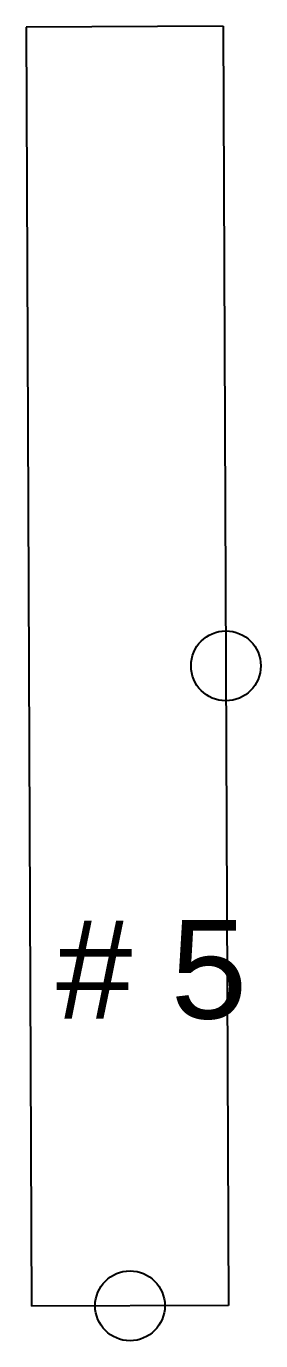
# Model space of a CAD drawing. Extents: x -347 to 953, y -714 to 758.
# Drawn here: x 561.24 to 566, y 48.41 to 75.06 of the extents above; entities that cross this region are included whole.
import ezdxf

# ---------------------------------------------------------------- set-up
doc = ezdxf.new("R2010")
doc.units = 0
doc.header["$MEASUREMENT"] = 0
doc.layers.get('0').update_dxf_attribs({"linetype": 'CONTINUOUS'})
doc.layers.add('BACK_SPLASH', color=211, linetype='CONTINUOUS')
doc.styles.add('Model Text', font='arial.ttf', dxfattribs={"height": 2})

msp = doc.modelspace()

# ---------------------------------------------------------------- linework, layer by layer
at = {"color": 3, "linetype": 'Continuous'}
for centre in [(565.291311, 62.094756), (563.344611, 49.118226)]:
    msp.add_circle(centre, 0.707983, dxfattribs=at)
at = {"layer": 'BACK_SPLASH', "color": 211}
for p, q in [((565.238028, 75.063068), (561.238061, 75.046633)), ((561.238061, 75.046633), (561.344628, 49.110009)), ((565.238028, 75.063068), (565.344594, 49.126444)), ((565.344594, 49.126444), (561.344628, 49.110009))]:
    msp.add_line(p, q, dxfattribs=at)

# ---------------------------------------------------------------- texts
at = {"linetype": 'Continuous', "insert": (563.782633, 55.927425), "char_height": 2, "attachment_point": 5, "style": 'Model Text'}
msp.add_mtext('# 5', dxfattribs=at)

doc.saveas('drawing.dxf')
